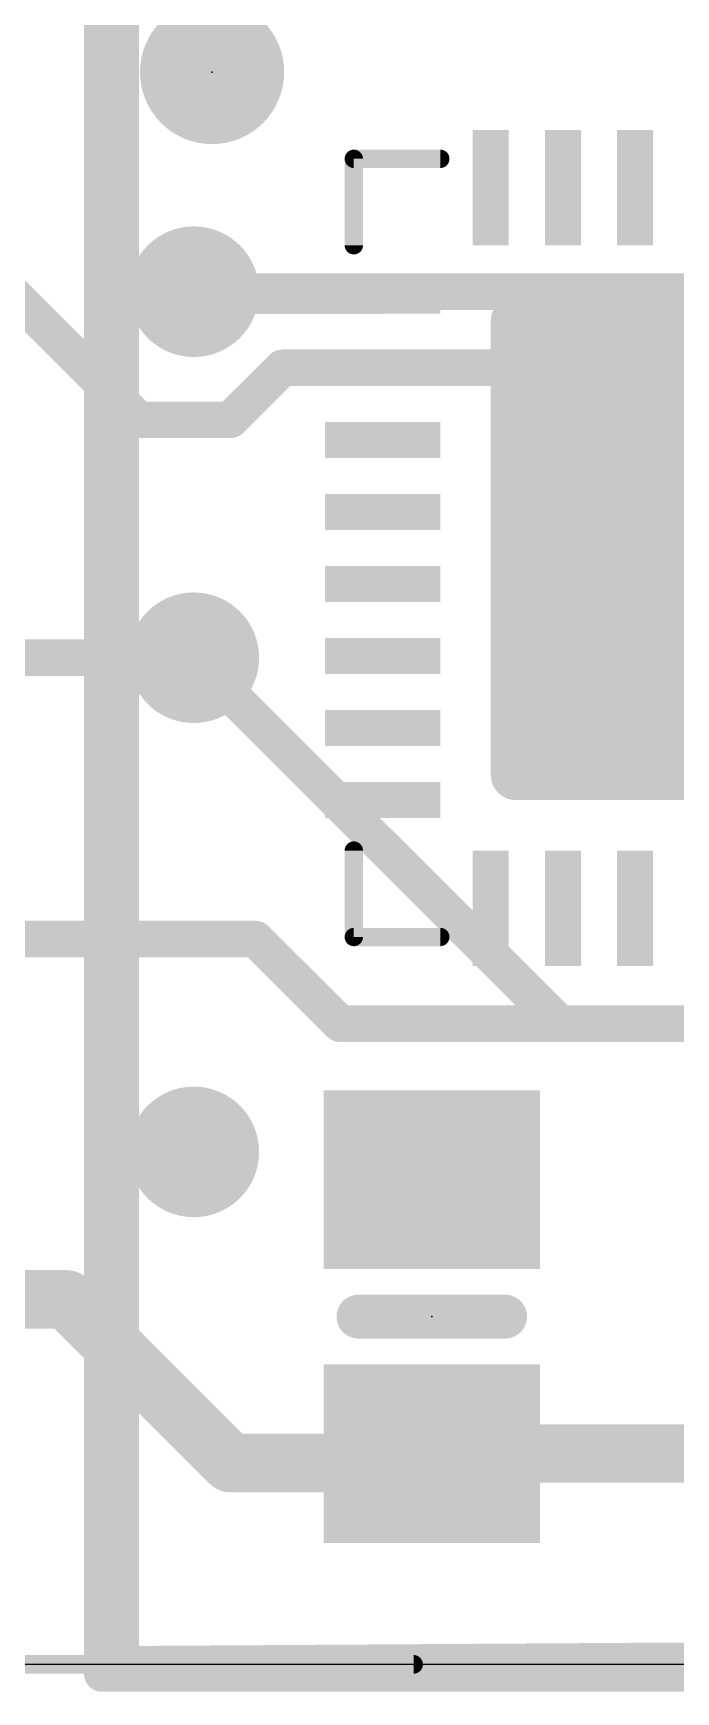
# Model space of a CAD drawing. Extents: x -4.3 to 29.3, y -0.2 to 17.1.
# Drawn here: x 8.54 to 13, y -0.19 to 11.32 of the extents above; entities that cross this region are included whole.
import ezdxf

# ---------------------------------------------------------------- set-up
doc = ezdxf.new("R2010")
doc.units = 0
for name, color, linetype in [('1', 12, 'CONTINUOUS'), ('16', 5, 'CONTINUOUS'), ('18', 3, 'CONTINUOUS'), ('20', 53, 'CONTINUOUS'), ('21', 40, 'CONTINUOUS'), ('23', 53, 'CONTINUOUS'), ('47', 253, 'CONTINUOUS')]:
    doc.layers.add(name, color=color, linetype=linetype)

# ---------------------------------------------------------------- blocks, each defined once
blk = doc.blocks.new('RECT')
blk.add_solid([(-0.5, -0.5), (0.5, -0.5), (-0.5, 0.5), (0.5, 0.5)])
blk = doc.blocks.new('PIE')
at = {"const_width": 0.5}
blk.add_lwpolyline([(0, -0.25, 1), (0, 0.25, 1), (0, -0.25)], format="xyb", dxfattribs=at)
blk = doc.blocks.new('RECT560000X560000R10')
at = {"const_width": 0.175}
blk.add_lwpolyline([(1.6625, -1.575), (1.6625, 1.575, 0.4142), (1.575, 1.6625), (-1.575, 1.6625, 0.4142), (-1.6625, 1.575), (-1.6625, -1.575, 0.4142), (-1.575, -1.6625), (1.575, -1.6625, 0.4142)], format="xyb", close=True, dxfattribs=at)
blk.add_solid([(-1.6004, -1.6004), (1.6004, -1.6004), (-1.6004, 1.6004), (1.6004, 1.6004)])
blk = doc.blocks.new('ROUNDV')
at = {"const_width": 0.5}
blk.add_lwpolyline([(0, -0.25, 1), (0, 0.25, 1), (0, -0.25)], format="xyb", dxfattribs=at)

msp = doc.modelspace()

# ---------------------------------------------------------------- linework, layer by layer
at = {"layer": '1'}
for points, const_width in [([(9.017, -0.0635), (9.017, 12.1285)], 0.254), ([(9.271, 8.636), (8.382, 9.525)], 0.254), ([(9.68, 9.497), (9.652, 9.525)], 0.254), ([(10.962, 9.497), (9.68, 9.497)], 0.254), ([(10.267, 8.997), (9.906, 8.636)], 0.254), ([(10.962, 8.997), (10.267, 8.997)], 0.254), ([(10.962, 8.997), (12.212, 8.997)], 0.254), ([(12.212, 8.997), (13.462, 7.747)], 0.254), ([(9.906, 8.636), (9.271, 8.636)], 0.254), ([(5.3005, 6.985), (9.652, 6.985)], 0.254), ([(5.253, 5.0325), (10.0805, 5.0325)], 0.254), ([(10.0805, 5.0325), (10.668, 4.445)], 0.254), ([(10.668, 4.445), (14.478, 4.445)], 0.254), ([(4.753, 2.5325), (8.7705, 2.5325)], 0.4064), ([(8.7705, 2.5325), (9.906, 1.397)], 0.4064), ([(11.237, 1.397), (11.303, 1.463)], 0.4064), ([(11.303, 1.463), (13.6859, 1.463)], 0.4064), ([(9.906, 1.397), (11.237, 1.397)], 0.4064), ([(29.162, -0.0635), (9.017, -0.0635)], 0.254)]:
    msp.add_lwpolyline(points, dxfattribs=dict(at, const_width=const_width))
for points, const_width in [([(9.6969, 9.5699, 1), (9.6071, 9.4801)], 0.127), ([(9.68, 9.5605, 1), (9.68, 9.4335)], 0.127), ([(9.6351, 9.4521, 1), (9.7249, 9.5419)], 0.127), ([(10.962, 9.4335, 1), (10.962, 9.5605)], 0.127), ([(10.267, 9.0605, 1), (10.267, 8.9335)], 0.127), ([(10.3119, 8.9521, 1), (10.2221, 9.0419)], 0.127), ([(10.962, 9.0605, 1), (10.962, 8.9335)], 0.127), ([(10.962, 8.9335, 1), (10.962, 9.0605)], 0.127), ([(12.2569, 9.0419, 1), (12.1671, 8.9521)], 0.127), ([(12.212, 8.9335, 1), (12.212, 9.0605)], 0.127), ([(9.271, 8.6995, 1), (9.271, 8.5725)], 0.127), ([(9.906, 8.5725, 1), (9.906, 8.6995)], 0.127), ([(9.2261, 8.5911, 1), (9.3159, 8.6809)], 0.127), ([(9.8611, 8.6809, 1), (9.9509, 8.5911)], 0.127), ([(9.652, 6.9215, 1), (9.652, 7.0485)], 0.127), ([(10.1254, 5.0774, 1), (10.0356, 4.9876)], 0.127), ([(10.0805, 4.969, 1), (10.0805, 5.096)], 0.127), ([(10.668, 4.5085, 1), (10.668, 4.3815)], 0.127), ([(10.6231, 4.4001, 1), (10.7129, 4.4899)], 0.127), ([(8.8423, 2.6043, 1), (8.6987, 2.4607)], 0.2032), ([(8.7705, 2.4309, 1), (8.7705, 2.6341)], 0.2032), ([(11.303, 1.5646, 1), (11.303, 1.3614)], 0.2032), ([(11.3748, 1.3912, 1), (11.2312, 1.5348)], 0.2032), ([(9.906, 1.4986, 1), (9.906, 1.2954)], 0.2032), ([(9.8342, 1.3252, 1), (9.9778, 1.4688)], 0.2032), ([(11.1652, 1.4688, 1), (11.3088, 1.3252)], 0.2032), ([(11.237, 1.2954, 1), (11.237, 1.4986)], 0.2032), ([(9.017, 0, 1), (9.017, -0.127)], 0.127), ([(8.9535, -0.0635, 1), (9.0805, -0.0635)], 0.127)]:
    msp.add_lwpolyline(points, format="xyb", dxfattribs=dict(at, const_width=const_width))
at = {"layer": '16', "const_width": 0.254}
for points in [[(9.144, 0), (9.144, 12.065)], [(9.652, 9.525), (14.605, 9.525)], [(9.652, 6.985), (12.192, 4.445)], [(12.192, 4.445), (16.129, 4.445)], [(29.162, 0.127), (9.144, 0)]]:
    msp.add_lwpolyline(points, dxfattribs=at)
at = {"layer": '16', "const_width": 0.127}
for points in [[(9.652, 9.5885, 1), (9.652, 9.4615)], [(9.6969, 7.0299, 1), (9.6071, 6.9401)], [(12.192, 4.5085, 1), (12.192, 4.3815)], [(12.1471, 4.4001, 1), (12.2369, 4.4899)], [(9.1436, 0.0635, 1), (9.1444, -0.0635)], [(9.0805, 0, 1), (9.2075, 0)]]:
    msp.add_lwpolyline(points, format="xyb", dxfattribs=at)
at = {"layer": '20'}
msp.add_line((27.809, 0), (1.27, 0), dxfattribs=at)
at = {"layer": '21'}
for points, const_width in [([(10.7938, 10.447, 1), (10.7302, 10.447)], 0.0635), ([(10.762, 10.4788, 1), (10.762, 10.4153)], 0.0635), ([(11.362, 10.4153, 1), (11.362, 10.4788)], 0.0635), ([(10.7302, 9.847, 1), (10.7938, 9.847)], 0.0635), ([(10.7938, 5.647, 1), (10.7302, 5.647)], 0.0635), ([(10.7302, 5.047, 1), (10.7938, 5.047)], 0.0635), ([(10.762, 5.0788, 1), (10.762, 5.0153)], 0.0635), ([(11.362, 5.0153, 1), (11.362, 5.0788)], 0.0635), ([(10.795, 2.4892, 1), (10.795, 2.3368)], 0.1524), ([(11.811, 2.3368, 1), (11.811, 2.4892)], 0.1524)]:
    msp.add_lwpolyline(points, format="xyb", dxfattribs=dict(at, const_width=const_width))
for points, const_width in [([(11.362, 10.447), (10.762, 10.447)], 0.127), ([(10.762, 10.447), (10.762, 9.847)], 0.127), ([(10.762, 5.047), (10.762, 5.647)], 0.127), ([(11.362, 5.047), (10.762, 5.047)], 0.127), ([(10.795, 2.413), (11.811, 2.413)], 0.3048)]:
    msp.add_lwpolyline(points, dxfattribs=dict(at, const_width=const_width))
at = {"layer": '23'}
for p in [(9.779, 11.049), (11.303, 2.413)]:
    msp.add_point(p, dxfattribs=at)
at = {"layer": '47', "const_width": 0.13}
msp.add_lwpolyline([(11.176, 0), (-3.855, 0)], dxfattribs=at)
at = {"layer": '47', "const_width": 0.065}
msp.add_lwpolyline([(11.176, -0.0325, 1), (11.176, 0.0325)], format="xyb", dxfattribs=at)

# ---------------------------------------------------------------- block references
at = {"layer": '1'}
msp.add_blockref('PIE', (9.779, 11.049), dxfattribs=at)
at = {"layer": '1', "xscale": 0.25, "yscale": 0.8}
for p in [(11.712, 10.247), (12.212, 10.247), (12.712, 10.247)]:
    msp.add_blockref('RECT', p, dxfattribs=at)
at = {"layer": '1'}
for p, xscale, yscale, rotation in [((10.962, 9.497), 0.25, 0.8, 90), ((10.962, 8.997), 0.25, 0.8, 90), ((10.962, 8.497), 0.25, 0.8, 90), ((10.962, 7.997), 0.25, 0.8, 90), ((10.962, 7.497), 0.25, 0.8, 90), ((10.962, 6.997), 0.25, 0.8, 90), ((10.962, 6.497), 0.25, 0.8, 90), ((10.962, 5.997), 0.25, 0.8, 90), ((11.712, 5.247), 0.25, 0.8, 180), ((12.212, 5.247), 0.25, 0.8, 180), ((12.712, 5.247), 0.25, 0.8, 180), ((11.303, 3.363), 1.24, 1.5, 90), ((11.303, 1.463), 1.24, 1.5, 90)]:
    msp.add_blockref('RECT', p, dxfattribs=dict(at, xscale=xscale, yscale=yscale, rotation=rotation))
at = {"layer": '1', "rotation": 270}
msp.add_blockref('RECT560000X560000R10', (13.462, 7.747), dxfattribs=at)
at = {"layer": '18', "xscale": 0.9064, "yscale": 0.9064}
for p in [(9.652, 9.525), (9.652, 9.525), (9.652, 6.985), (9.652, 6.985), (9.652, 3.556), (9.652, 3.556)]:
    msp.add_blockref('ROUNDV', p, dxfattribs=at)

doc.saveas('drawing.dxf')
